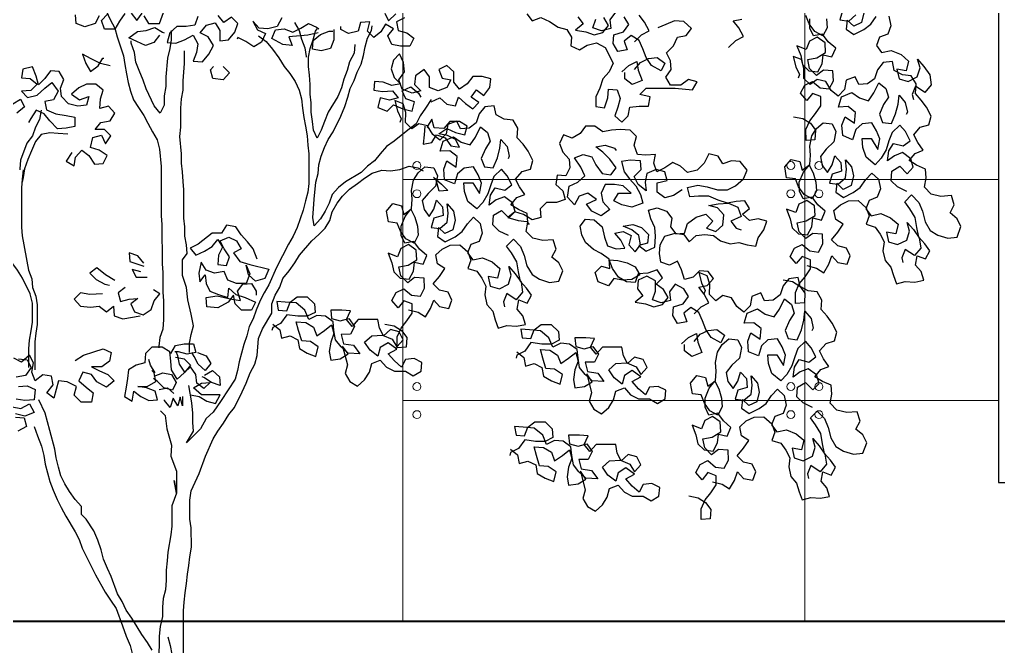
# Model space of a CAD drawing. Header units: millimetres. Extents: x 1564 to 2013, y 216 to 285.
# Drawn here: x 1652.324 to 1657.255, y 225.025 to 228.181 of the extents above; entities that cross this region are included whole.
import ezdxf

# ---------------------------------------------------------------- set-up
doc = ezdxf.new("R2010")
doc.units = ezdxf.units.MM
doc.header["$LTSCALE"] = 10
doc.layers.get('0').update_dxf_attribs({"color": 90})
for name, color, linetype, lineweight in [('CINZA', 252, 'Continuous', 13), ('pn 02', 16, 'Continuous', 20), ('PN 06', 1, 'Continuous', 40), ('PN-03', 180, 'Continuous', 30)]:
    doc.layers.add(name, color=color, linetype=linetype, lineweight=lineweight)
doc.layers.add('ÁRVORE PRESERVADA', color=252, linetype='Continuous')

# ---------------------------------------------------------------- blocks, each defined once
blk = doc.blocks.new('A$C338F7350')
for points in [[(8.1504, 9.1511), (8.1948, 9.1956), (8.2442, 9.2204), (8.2145, 9.2747), (8.1799, 9.3192)], [(8.7441, 9.1162), (8.7886, 9.1607), (8.838, 9.1855), (8.8083, 9.2398), (8.7736, 9.2843), (8.828, 9.2942)], [(8.1505, 8.9781), (8.19, 9.0226), (8.2394, 9.0474), (8.2938, 9.0524), (8.3432, 9.0178), (8.3186, 8.9684), (8.2592, 9.0029), (8.2246, 9.0523), (8.2048, 9.1067), (8.18, 9.161), (8.1305, 9.1906), (8.0861, 9.156), (8.1059, 9.1016), (8.0466, 9.0917), (8.0169, 9.1411), (8.0218, 9.1955), (8.0811, 9.2153), (8.1157, 9.2598), (8.086, 9.3092)], [(8.0316, 9.3388), (7.997, 9.2893), (8.002, 9.235), (7.9427, 9.2201), (7.8883, 9.2398), (7.908, 9.2942)], [(7.7943, 9.3089), (7.829, 9.2645), (7.7796, 9.2249), (7.8439, 9.2151), (7.8982, 9.1953), (7.9526, 9.2102), (7.9872, 9.2547), (7.9575, 9.3041)], [(4.9821, 9.3311), (5.0167, 9.2866), (5.0513, 9.3311)], [(5.0612, 9.3163), (5.0909, 9.2669), (5.1601, 9.267), (5.1847, 9.3362)], [(5.4022, 9.3117), (5.3825, 9.2573), (5.3281, 9.2474), (5.2688, 9.2473), (5.2244, 9.2077), (5.2096, 9.1484), (5.264, 9.1435), (5.3183, 9.1633), (5.3726, 9.193), (5.4024, 9.1387), (5.3925, 9.0843), (5.3728, 9.0299), (5.4321, 9.025), (5.4716, 9.0745), (5.5012, 9.1289), (5.4666, 9.1832), (5.4171, 9.2079), (5.4566, 9.2574), (5.511, 9.2722), (5.5407, 9.2228), (5.5407, 9.1586), (5.5951, 9.1636), (5.6346, 9.213), (5.6543, 9.2674), (5.6147, 9.3069), (5.5653, 9.2723), (5.5307, 9.3167)], [(5.931, 9.3023), (5.9014, 9.2479), (5.8421, 9.233), (5.7878, 9.2379), (5.7482, 9.2823), (5.7779, 9.228), (5.8273, 9.2033), (5.8027, 9.1489), (5.7533, 9.1192), (5.7038, 9.1538), (5.6544, 9.1785), (5.6494, 9.1686)], [(4.9425, 9.331), (4.908, 9.2816), (4.8784, 9.2321), (4.8141, 9.2321), (4.7943, 9.2864), (4.8338, 9.326)], [(4.7794, 9.3161), (4.7548, 9.2666), (4.6905, 9.2468), (4.6362, 9.2665), (4.6312, 9.3209)], [(9.1534, 8.6805), (9.2119, 8.6697), (9.2586, 8.6401), (9.2909, 8.5961), (9.2868, 8.5359), (9.2318, 8.5316), (9.2307, 8.6002), (9.2552, 8.6554), (9.2915, 8.7004), (9.3253, 8.7496), (9.3251, 8.8073), (9.2725, 8.8275), (9.2362, 8.7825), (9.1971, 8.8281), (9.224, 8.8791), (9.2731, 8.9029), (9.3207, 8.8624), (9.3767, 8.8557), (9.4037, 8.9067), (9.401, 8.9685), (9.3408, 8.9726), (9.2968, 8.9403), (9.2534, 8.9834), (9.2423, 9.0402), (9.299, 9.0513), (9.354, 9.0845), (9.3513, 9.1464), (9.3021, 9.1802), (9.253, 9.1563), (9.2328, 9.1037), (9.1734, 9.1256), (9.1981, 9.0655), (9.2093, 9.0087), (9.2501, 8.9698), (9.306, 8.9632), (9.333, 9.0141), (9.3397, 9.0701), (9.3939, 9.0567), (9.4184, 9.1118), (9.3708, 9.1524), (9.3359, 9.2006), (9.2791, 9.1894), (9.2553, 9.2385), (9.2551, 9.2962)], [(9.3594, 9.2956), (9.3638, 9.2405), (9.3368, 9.1896), (9.2859, 9.2166), (9.251, 9.2648), (9.2313, 9.3165)], [(9.4618, 9.3459), (9.4442, 9.2891), (9.5001, 9.2824), (9.5458, 9.3215)], [(9.5958, 9.3344), (9.5807, 9.2733), (9.5316, 9.2495), (9.4908, 9.2883), (9.4842, 9.2324), (9.5334, 9.1986), (9.5952, 9.2301), (9.6392, 9.2625), (9.673, 9.3117)], [(9.7526, 9.3136), (9.7664, 9.2526), (9.7462, 9.2), (9.6945, 9.1804), (9.6743, 9.1278), (9.7066, 9.0838), (9.7676, 9.0975), (9.8296, 9.0714), (9.8772, 9.0308), (9.8621, 8.9698), (9.8035, 8.9806), (9.8173, 8.9196), (9.8741, 8.902), (9.9317, 8.931), (9.9493, 8.9878), (9.9339, 9.042), (9.973, 8.9964), (10.0105, 8.9439), (10.02, 8.8804), (9.9794, 8.8328), (9.9208, 8.8725), (9.9006, 8.8199), (9.9075, 8.7894)], [(6.5785, 9.3325), (6.6032, 9.2831), (6.6477, 9.3277)], [(6.7021, 9.303), (6.6527, 9.2782), (6.6626, 9.2239), (6.717, 9.2091), (6.7615, 9.1745), (6.7368, 9.1251), (6.6775, 9.125), (6.6231, 9.1349), (6.5984, 9.1892), (6.6329, 9.2337), (6.5835, 9.2633), (6.5539, 9.2139), (6.5094, 9.1793), (6.4699, 9.2188), (6.4846, 9.2781), (6.4253, 9.2731), (6.4105, 9.2187), (6.3512, 9.2038), (6.3018, 9.2285), (6.3018, 9.2483)], [(7.4731, 9.3284), (7.5077, 9.284), (7.5621, 9.3038), (7.6164, 9.2791), (7.6708, 9.2446), (7.7252, 9.2298), (7.7549, 9.1804), (7.75, 9.126), (7.8044, 9.1014), (7.8538, 9.1311), (7.9131, 9.1459), (7.9675, 9.1163), (8.017, 9.0175), (7.9924, 8.9631), (7.9529, 8.9186), (7.9332, 8.8593), (7.9085, 8.8049), (7.9085, 8.7456), (7.9629, 8.7358), (7.9826, 8.8), (7.9875, 8.8544), (8.0419, 8.8495), (8.0617, 8.7952), (8.0469, 8.7408), (8.0272, 8.6864), (8.0717, 8.6469), (8.1112, 8.6865), (8.1211, 8.7408), (8.1804, 8.7458), (8.2397, 8.7459), (8.2495, 8.8052), (8.1853, 8.82), (8.2248, 8.8596), (8.4076, 8.8597), (8.5164, 8.8499), (8.546, 8.8994), (8.4916, 8.9142), (8.4422, 8.8795), (8.378, 8.8795), (8.3483, 8.9289), (8.3828, 8.9783), (8.3778, 9.0327), (8.3531, 9.0821), (8.3975, 9.1266), (8.4222, 9.181), (8.4765, 9.1909), (8.5111, 9.2355), (8.4616, 9.2799), (8.4023, 9.2848), (8.348, 9.26), (8.2985, 9.2402)], [(4.8239, 9.3458), (4.8487, 9.2914), (4.8784, 9.2371), (4.8932, 9.1827), (4.9329, 9.0641), (4.9428, 9.0098), (4.9528, 8.9505), (4.9627, 8.8961), (4.9776, 8.8418), (4.9974, 8.7874), (5.0271, 8.738), (5.0617, 8.6886), (5.0865, 8.6392), (5.1162, 8.5849), (5.1459, 8.5355), (5.1608, 8.4762), (5.1708, 8.3675), (5.171, 8.0561), (5.176, 8.0017), (5.1763, 7.7546), (5.1813, 7.7002), (5.1814, 7.5767), (5.1864, 7.5223), (5.1865, 7.4037), (5.1816, 7.3444), (5.1619, 7.29), (5.157, 7.2356), (5.157, 7.2257)], [(6.1585, 9.2086), (6.0942, 9.1937), (5.9756, 9.1837), (5.9955, 9.1294), (5.9361, 9.1342), (5.8669, 9.1737), (5.8916, 9.2281), (5.9459, 9.2331), (6.0003, 9.2134), (6.0497, 9.2381), (6.0991, 9.2678), (6.1486, 9.2432), (6.1634, 9.2333)], [(6.0102, 9.2727), (6.0399, 9.2233), (6.0547, 9.1689), (6.0746, 9.1146), (6.0845, 9.0602), (6.0845, 9.0553)], [(6.8706, 8.7891), (6.836, 8.7347), (6.8015, 8.6853), (6.7768, 8.6358), (6.7324, 8.6012), (6.683, 8.5616), (6.6385, 8.527), (6.5891, 8.4923), (6.5496, 8.4478), (6.5151, 8.4033), (6.4706, 8.3687), (6.4311, 8.3291), (6.3323, 8.2697), (6.2879, 8.235), (6.2484, 8.1905), (6.2287, 8.1361), (6.204, 8.0867), (6.1744, 8.0372), (6.1349, 7.9927), (6.125, 8.0471), (6.1298, 8.1014), (6.1347, 8.1608), (6.1445, 8.2695), (6.1593, 8.3239), (6.1642, 8.3783), (6.179, 8.4326), (6.1987, 8.487), (6.2234, 8.5365), (6.253, 8.5859), (6.3023, 8.6848), (6.327, 8.7441), (6.3467, 8.8035), (6.3614, 8.8579), (6.3861, 8.9073), (6.4058, 8.9617), (6.4305, 9.0111), (6.4453, 9.0655), (6.4551, 9.1199), (6.4699, 9.1743), (6.4946, 9.2237), (6.4995, 9.2534)], [(5.1601, 9.1928), (5.1256, 9.1483), (5.0712, 9.1285), (5.0168, 9.1532), (4.9674, 9.1778), (5.0217, 9.2174), (5.0761, 9.2224), (5.1304, 9.2422), (5.1799, 9.2126), (5.1898, 9.2077)], [(5.2342, 9.2226), (5.2343, 9.1633), (5.2245, 9.1089), (5.2097, 9.0496), (5.1999, 8.9309), (5.2, 8.8716), (5.1901, 8.8123), (5.1902, 8.753), (5.1655, 8.7035), (5.1259, 8.748), (5.0764, 8.8567), (5.0566, 8.911), (5.0318, 8.9703), (5.012, 9.0247), (5.0021, 9.084), (4.9822, 9.1433), (4.9822, 9.1581)], [(5.7829, 9.1885), (5.8323, 9.1539), (5.8719, 9.1045), (5.9115, 9.0502), (5.9462, 8.9959), (5.9808, 8.9514), (6.0154, 8.902), (6.0402, 8.8477), (6.0551, 8.7933), (6.0601, 8.734), (6.07, 8.6747), (6.0799, 8.6204), (6.0899, 8.5611), (6.0949, 8.5018), (6.0999, 8.4474), (6.1, 8.2596), (6.0952, 8.2052), (6.0804, 8.1508), (6.0656, 8.0915), (6.0262, 7.9827), (6.0015, 7.9283), (5.9719, 7.8789), (5.8979, 7.7305), (5.8486, 7.6218), (5.819, 7.5723), (5.7943, 7.5229), (5.7696, 7.4635), (5.7499, 7.4092), (5.7252, 7.3597), (5.7105, 7.3004), (5.6907, 7.246), (5.6612, 7.1372), (5.6514, 7.0829), (5.6366, 7.0285), (5.5477, 6.895), (5.5477, 6.895), (5.4984, 6.8208), (5.4539, 6.7812), (5.4194, 6.7169), (5.3305, 6.6279), (5.3749, 6.702), (5.3699, 6.7564), (5.3699, 6.8157), (5.3649, 6.88), (5.345, 6.9887)], [(6.3908, 9.1347), (6.386, 9.0803), (6.3564, 9.0259), (6.3416, 8.9715), (6.3219, 8.9171), (6.3071, 8.8627), (6.2824, 8.8084), (6.2232, 8.7095), (6.1985, 8.6501), (6.1788, 8.5957), (6.1541, 8.5463), (6.1294, 8.5957), (6.1244, 8.6501), (6.1145, 8.7094), (6.1144, 8.7687), (6.1094, 8.823), (6.1094, 8.8823), (6.1044, 8.9416), (6.0994, 8.996), (6.0993, 9.0553), (6.1092, 9.1097), (6.1289, 9.1641), (6.1436, 9.2185), (6.1535, 9.2333)], [(6.2573, 9.2284), (6.2574, 9.1642), (6.2377, 9.1098), (6.1784, 9.0949), (6.124, 9.1048), (6.1289, 9.1591), (6.1733, 9.1987), (6.2277, 9.2185), (6.2524, 9.2186)], [(4.8489, 8.9998), (4.7896, 9.0146), (4.7303, 9.0442), (4.6759, 9.0738), (4.6957, 9.0145), (4.7254, 8.9651), (4.7748, 8.9997), (4.8044, 9.0492), (4.8093, 9.0492)], [(5.3498, 7.1963), (5.3497, 7.2556), (5.3595, 7.3099), (5.3743, 7.3643), (5.3594, 7.4385), (5.3396, 7.5274), (5.3296, 7.6065), (5.3048, 7.6806), (5.3047, 7.7794), (5.3344, 7.819), (5.3294, 7.8734), (5.3194, 7.9277), (5.3194, 7.987), (5.3144, 8.0414), (5.3142, 8.2193), (5.3092, 8.2737), (5.3042, 8.333), (5.2992, 8.3873), (5.2992, 8.4467), (5.2892, 8.5554), (5.2941, 8.6147), (5.294, 8.7333), (5.2989, 8.7926), (5.3087, 8.847), (5.3087, 8.9063), (5.3184, 9.0151), (5.3184, 9.0941)], [(6.8706, 8.7743), (6.9249, 8.7991), (6.9695, 8.7596), (7.0238, 8.7497), (7.0436, 8.8041), (7.0881, 8.7646), (7.1326, 8.7301), (7.1721, 8.7696), (7.1226, 8.8042), (7.1572, 8.8487), (7.2017, 8.8141), (7.2412, 8.8636), (7.2461, 8.918), (7.1917, 8.9328), (7.1324, 8.9327), (7.0978, 8.8882), (7.0485, 8.8535), (7.0138, 8.898), (7.0138, 8.9622), (6.9692, 9.0017), (6.9198, 8.977), (6.9397, 8.9226), (6.994, 8.9128), (6.9694, 8.8634), (6.915, 8.8435), (6.8606, 8.8633), (6.8606, 8.9324), (6.8259, 8.9769), (6.7716, 8.9373), (6.7667, 8.8829), (6.8063, 8.8434), (6.7519, 8.8286), (6.6877, 8.8532), (6.6678, 8.9125), (6.7024, 8.962), (6.6974, 9.0213), (6.6726, 9.0756), (6.6331, 9.036), (6.6183, 8.9817), (6.6382, 8.9273), (6.6777, 8.8878), (6.6234, 8.8779), (6.569, 8.8976), (6.5146, 8.9025), (6.5097, 8.8481), (6.5641, 8.8383), (6.6284, 8.8433), (6.663, 8.7988), (6.6086, 8.7839), (6.5493, 8.7987), (6.5345, 8.7394), (6.5939, 8.7147), (6.6334, 8.7543), (6.6927, 8.7297), (6.752, 8.7149), (6.7668, 8.7742), (6.7124, 8.7939), (6.6877, 8.8433), (6.742, 8.8681), (6.7915, 8.8286), (6.8063, 8.8039)], [(8.0714, 8.9632), (8.1159, 9.0028), (8.1653, 9.0276), (8.1752, 8.9732), (8.2, 8.909), (8.1358, 8.8842), (8.0913, 8.9187), (8.0912, 8.9583)], [(9.2356, 7.7432), (9.2967, 7.7281), (9.3434, 7.6986), (9.3746, 7.7521), (9.3948, 7.8047), (9.4313, 7.7633), (9.4899, 7.7524), (9.5101, 7.805), (9.4862, 7.8541), (9.4319, 7.8675), (9.3911, 7.9064), (9.4317, 7.954), (9.4654, 8.0032), (9.4187, 8.0328), (9.4076, 8.0895), (9.449, 8.1261), (9.4981, 8.15), (9.56, 8.1527), (9.6101, 8.1079), (9.6297, 8.0562), (9.6095, 8.0036), (9.6664, 7.986), (9.6987, 7.942), (9.7226, 7.8929), (9.7159, 7.8369), (9.7297, 7.7759), (9.7662, 7.7345), (9.7816, 7.6803), (9.8013, 7.6286), (9.8555, 7.644), (9.9157, 7.64), (9.9724, 7.6511), (9.957, 7.7053), (9.9205, 7.7468), (9.9313, 7.8053), (9.9839, 7.7851), (10.0109, 7.836), (9.9786, 7.88), (9.942, 7.9214), (9.9283, 7.9824), (9.9188, 8.046), (9.8856, 8.101), (9.8533, 8.145), (9.8964, 8.1883), (9.9423, 8.141), (9.9645, 8.0851), (9.9808, 8.0199), (10.014, 7.9649), (10.0607, 7.9353), (10.1243, 7.916), (10.1836, 7.9229), (10.2072, 7.9891), (10.1833, 8.0382), (10.1383, 8.0745), (10.1653, 8.1255), (10.1473, 8.1839), (10.0812, 8.1787), (10.0201, 8.1937), (9.9768, 8.2369), (9.9876, 8.2954), (9.9833, 8.3505), (9.9281, 8.3749), (9.8814, 8.4044), (9.9177, 8.4495), (9.9694, 8.4691), (9.9345, 8.5173), (9.9106, 8.5664), (9.9512, 8.614), (10.0054, 8.6294), (10.0188, 8.6837), (9.9898, 8.7412), (9.9575, 8.7852), (9.9209, 8.8267), (9.925, 8.8868), (9.8944, 8.9376), (9.8384, 8.9443), (9.7875, 8.9712), (9.7763, 9.028), (9.717, 9.0211), (9.6807, 8.976), (9.663, 8.9192), (9.619, 8.8869), (9.5639, 8.8825), (9.5401, 8.9316), (9.4842, 8.9094), (9.4733, 8.8509), (9.4345, 8.8101), (9.3894, 8.8464), (9.3562, 8.9014), (9.3019, 8.9148), (9.258, 8.8825), (9.2172, 8.9214), (9.2187, 8.9858), (9.2033, 9.04), (9.1507, 9.0602), (9.167, 8.995), (9.1908, 8.9459), (9.1816, 8.923)], [(4.2363, 8.762), (4.2857, 8.7917), (4.3104, 8.7423), (4.261, 8.7027)], [(4.6072, 8.4559), (4.5727, 8.4015), (4.6221, 8.3719), (4.632, 8.4263), (4.6715, 8.4708), (4.716, 8.4362), (4.7506, 8.3819), (4.805, 8.3869), (4.8297, 8.4363), (4.7802, 8.4709), (4.7258, 8.4857), (4.7406, 8.5499), (4.795, 8.5648), (4.8197, 8.5105), (4.8543, 8.5599), (4.8147, 8.5994), (4.7554, 8.5994), (4.7899, 8.6439), (4.8492, 8.6538), (4.8789, 8.7033), (4.8393, 8.7477), (4.7849, 8.7329), (4.7898, 8.7922), (4.8046, 8.8465), (4.7601, 8.886), (4.7008, 8.886), (4.6514, 8.8612), (4.6069, 8.8217), (4.6564, 8.7871), (4.7157, 8.8069), (4.7009, 8.7525), (4.6465, 8.7476), (4.5872, 8.7623), (4.5427, 8.8068), (4.5377, 8.8611), (4.5574, 8.9155), (4.5277, 8.9649), (4.4733, 8.9698), (4.4388, 8.9203), (4.3993, 8.8808), (4.3844, 8.9351), (4.3596, 8.9944), (4.3003, 8.9795), (4.2905, 8.9252), (4.3449, 8.9203), (4.3894, 8.8857), (4.3499, 8.8461), (4.2906, 8.8411), (4.3301, 8.8016), (4.3894, 8.8165), (4.4388, 8.861), (4.4833, 8.8957), (4.5229, 8.8413), (4.4933, 8.787), (4.4389, 8.777), (4.4488, 8.7227), (4.5082, 8.698), (4.5724, 8.6882), (4.6268, 8.6783), (4.6269, 8.619), (4.5725, 8.6091), (4.5181, 8.6041), (4.4687, 8.6535), (4.434, 8.6979), (4.3846, 8.7226), (4.35, 8.6682), (4.3352, 8.6435)], [(5.5606, 8.9955), (5.6002, 8.956), (5.5607, 8.9115), (5.4965, 8.9213), (5.4816, 8.9757), (5.5013, 8.9955)], [(9.8658, 8.2103), (9.8081, 8.2389), (9.7673, 8.2778), (9.7714, 8.338), (9.8222, 8.3687), (9.8681, 8.3213), (9.9069, 8.3621), (9.8915, 8.4163), (9.8397, 8.4543), (9.7881, 8.4347), (9.7441, 8.4024), (9.7524, 8.4651), (9.7819, 8.5118), (9.843, 8.4967), (9.887, 8.529), (9.858, 8.5866), (9.8215, 8.628), (9.7741, 8.5821), (9.7539, 8.5295), (9.7363, 8.4727), (9.7051, 8.4192), (9.6662, 8.3784), (9.6093, 8.4249), (9.5887, 8.4876), (9.5844, 8.5426), (9.642, 8.5428), (9.6829, 8.4751), (9.6954, 8.5404), (9.6758, 8.592), (9.6451, 8.6428), (9.5858, 8.6359), (9.5444, 8.5993), (9.525, 8.5357), (9.4631, 8.5618), (9.4578, 8.6279), (9.478, 8.6805), (9.5366, 8.6408), (9.5424, 8.7078), (9.4974, 8.7441), (9.4355, 8.7414), (9.4548, 8.8051), (9.5192, 8.8324), (9.5684, 8.7986), (9.6252, 8.7809), (9.659, 8.8302), (9.6894, 8.8947), (9.7344, 8.8584), (9.7498, 8.8042), (9.7202, 8.7575), (9.6941, 8.6955), (9.7138, 8.6439), (9.7697, 8.6372), (9.7958, 8.6992), (9.8109, 8.7602), (9.8176, 8.8162), (9.8567, 8.7705), (9.8704, 8.7095), (9.8628, 8.6934)], [(6.7277, 7.465), (6.7887, 7.4499), (6.8354, 7.4204), (6.8666, 7.4738), (6.8868, 7.5265), (6.9234, 7.485), (6.9819, 7.4742), (7.0021, 7.5268), (6.9783, 7.5759), (6.924, 7.5893), (6.8832, 7.6282), (6.9237, 7.6757), (6.9575, 7.725), (6.9108, 7.7545), (6.8996, 7.8113), (6.9411, 7.8479), (6.9902, 7.8717), (7.052, 7.8744), (7.1022, 7.8296), (7.1218, 7.778), (7.1016, 7.7254), (7.1584, 7.7077), (7.1908, 7.6637), (7.2146, 7.6146), (7.208, 7.5587), (7.2217, 7.4977), (7.2583, 7.4563), (7.2737, 7.4021), (7.2933, 7.3504), (7.3475, 7.3658), (7.4077, 7.3617), (7.4645, 7.3729), (7.4491, 7.4271), (7.4125, 7.4685), (7.4234, 7.5271), (7.476, 7.5069), (7.503, 7.5578), (7.4707, 7.6018), (7.4341, 7.6432), (7.4204, 7.7042), (7.4109, 7.7677), (7.3777, 7.8228), (7.3453, 7.8667), (7.3885, 7.9101), (7.4344, 7.8627), (7.4565, 7.8069), (7.4728, 7.7416), (7.506, 7.6866), (7.5527, 7.6571), (7.6164, 7.6378), (7.6757, 7.6447), (7.6992, 7.7109), (7.6754, 7.76), (7.6303, 7.7963), (7.6573, 7.8472), (7.6394, 7.9057), (7.5733, 7.9004), (7.5122, 7.9155), (7.4688, 7.9586), (7.4797, 8.0171), (7.4753, 8.0722), (7.4202, 8.0967), (7.3735, 8.1262), (7.4098, 8.1712), (7.4614, 8.1909), (7.4266, 8.2391), (7.4027, 8.2882), (7.4433, 8.3357), (7.4975, 8.3511), (7.5109, 8.4054), (7.4819, 8.463), (7.4496, 8.507), (7.413, 8.5484), (7.4171, 8.6086), (7.3864, 8.6594), (7.3305, 8.666), (7.2795, 8.693), (7.2684, 8.7498), (7.2091, 8.7428), (7.1727, 8.6978), (7.1551, 8.641), (7.1111, 8.6086), (7.056, 8.6042), (7.0321, 8.6533), (6.9763, 8.6312), (6.9654, 8.5726), (6.9265, 8.5319), (6.8815, 8.5682), (6.8483, 8.6232), (6.794, 8.6366), (6.75, 8.6043), (6.7092, 8.6432), (6.7107, 8.7076), (6.6953, 8.7618), (6.6427, 8.782), (6.659, 8.7168), (6.6829, 8.6677), (6.6736, 8.6448)], [(4.4142, 8.7226), (4.4044, 8.6633), (4.3797, 8.6139), (4.36, 8.5595), (4.3255, 8.515), (4.286, 8.4062), (4.2811, 8.3518), (4.2811, 8.3469)], [(6.8312, 8.621), (6.8263, 8.5667), (6.8214, 8.5074), (6.8758, 8.5173), (6.9054, 8.5667), (6.9598, 8.547), (6.9944, 8.4976), (7.0488, 8.4878), (7.024, 8.5372), (6.9746, 8.5619), (6.9202, 8.5717), (6.9696, 8.6063), (7.024, 8.5817), (7.0833, 8.5669), (7.0981, 8.6213), (7.0486, 8.6509), (6.9893, 8.6508), (6.9498, 8.6063), (6.8905, 8.6112), (6.8756, 8.6656), (6.846, 8.6161), (6.8559, 8.6062)], [(9.0875, 7.6538), (9.146, 7.643), (9.1927, 7.6134), (9.225, 7.5694), (9.221, 7.5092), (9.1659, 7.5049), (9.1648, 7.5735), (9.1893, 7.6287), (9.2256, 7.6737), (9.2594, 7.723), (9.2592, 7.7806), (9.2066, 7.8008), (9.1703, 7.7558), (9.1312, 7.8014), (9.1582, 7.8524), (9.2073, 7.8762), (9.2548, 7.8357), (9.3108, 7.829), (9.3378, 7.88), (9.3351, 7.9418), (9.2749, 7.9459), (9.2309, 7.9136), (9.1876, 7.9567), (9.1764, 8.0135), (9.2331, 8.0246), (9.2881, 8.0578), (9.2854, 8.1197), (9.2362, 8.1535), (9.1871, 8.1296), (9.1669, 8.077), (9.1075, 8.0989), (9.1322, 8.0388), (9.1434, 7.982), (9.1842, 7.9431), (9.2402, 7.9365), (9.2671, 7.9874), (9.2738, 8.0434), (9.3281, 8.03), (9.3525, 8.0851), (9.3049, 8.1257), (9.27, 8.1739), (9.2133, 8.1628), (9.1894, 8.2118), (9.1893, 8.2695), (9.2154, 8.3314), (9.2517, 8.3765), (9.2756, 8.3274), (9.2935, 8.2689), (9.2979, 8.2138), (9.2709, 8.1629), (9.22, 8.1899), (9.1851, 8.2381), (9.1655, 8.2898), (9.1095, 8.2964), (9.0975, 8.3642), (9.138, 8.4118), (9.1923, 8.3983), (9.2077, 8.3441), (9.2559, 8.379), (9.26, 8.4392), (9.2556, 8.4943), (9.2681, 8.5596), (9.2977, 8.6063), (9.3391, 8.6428), (9.3951, 8.6362), (9.419, 8.5871), (9.4064, 8.5218), (9.3591, 8.4759), (9.3227, 8.4309), (9.3339, 8.3741), (9.3662, 8.3301), (9.3958, 8.3768), (9.4134, 8.4337), (9.45, 8.3922), (9.4544, 8.3372), (9.3959, 8.3192), (9.3783, 8.2624), (9.4343, 8.2557), (9.4799, 8.2949), (9.4865, 8.3508), (9.4796, 8.4101), (9.5187, 8.3645), (9.5299, 8.3077), (9.5148, 8.2466), (9.4657, 8.2228), (9.4249, 8.2616), (9.4183, 8.2057), (9.4675, 8.1719), (9.5293, 8.2034), (9.5733, 8.2358), (9.6071, 8.285), (9.646, 8.3258), (9.6868, 8.2869), (9.7005, 8.2259), (9.6803, 8.1733), (9.6286, 8.1537), (9.6084, 8.1011), (9.6408, 8.0571), (9.7018, 8.0708), (9.7637, 8.0447), (9.8113, 8.0042), (9.7962, 7.9431), (9.7377, 7.954), (9.7514, 7.893), (9.8082, 7.8753), (9.8658, 7.9043), (9.8834, 7.9611), (9.868, 8.0153), (9.9072, 7.9697), (9.9446, 7.9172), (9.9541, 7.8537), (9.9135, 7.8061), (9.8549, 7.8458), (9.8347, 7.7932), (9.8416, 7.7627)], [(4.5824, 8.5696), (4.5231, 8.5745), (4.4687, 8.5793), (4.4144, 8.5694), (4.3798, 8.5249), (4.3552, 8.4656), (4.3305, 8.4112), (4.3108, 8.3518), (4.301, 8.2975), (4.296, 8.2678)], [(7.3579, 7.932), (7.3002, 7.9607), (7.2594, 7.9996), (7.2634, 8.0598), (7.3142, 8.0904), (7.3601, 8.0431), (7.399, 8.0839), (7.3836, 8.1381), (7.3318, 8.1761), (7.2801, 8.1565), (7.2362, 8.1241), (7.2445, 8.1869), (7.274, 8.2336), (7.3351, 8.2185), (7.3791, 8.2508), (7.3501, 8.3084), (7.3135, 8.3498), (7.2662, 8.3039), (7.246, 8.2513), (7.2283, 8.1945), (7.1971, 8.141), (7.1582, 8.1002), (7.1013, 8.1467), (7.0808, 8.2093), (7.0764, 8.2644), (7.1341, 8.2646), (7.1749, 8.1969), (7.1875, 8.2622), (7.1678, 8.3138), (7.1372, 8.3646), (7.0779, 8.3576), (7.0364, 8.3211), (7.0171, 8.2575), (6.9552, 8.2836), (6.9499, 8.3497), (6.9701, 8.4023), (7.0287, 8.3626), (7.0344, 8.4296), (6.9894, 8.4659), (6.9276, 8.4632), (6.9469, 8.5268), (7.0112, 8.5541), (7.0605, 8.5203), (7.1173, 8.5027), (7.1511, 8.552), (7.1814, 8.6165), (7.2264, 8.5801), (7.2419, 8.5259), (7.2123, 8.4792), (7.1862, 8.4173), (7.2058, 8.3656), (7.2618, 8.359), (7.2879, 8.4209), (7.303, 8.482), (7.3096, 8.538), (7.3487, 8.4923), (7.3625, 8.4313), (7.3549, 8.4152)], [(8.5261, 7.4393), (8.5705, 7.4839), (8.6199, 7.5086), (8.5902, 7.563), (8.5556, 7.6074), (8.61, 7.6173), (8.6495, 7.6619), (8.6148, 7.7063), (8.5605, 7.7112), (8.5209, 7.6716), (8.4666, 7.6567), (8.4468, 7.716), (8.422, 7.7704), (8.3726, 7.7456), (8.3182, 7.7653), (8.3083, 7.8197), (8.3132, 7.8741), (8.3428, 7.9285), (8.407, 7.9483), (8.4614, 7.9385), (8.496, 7.894), (8.5405, 7.9336), (8.5948, 7.9386), (8.6492, 7.9337), (8.6937, 7.8991), (8.7531, 7.8794), (8.8074, 7.8894), (8.8618, 7.8746), (8.9162, 7.8647), (8.9309, 7.9191), (8.9655, 7.9686), (8.9852, 8.023), (8.9308, 8.0377), (8.8765, 8.0278), (8.832, 8.0673), (8.8764, 8.1019), (8.8467, 8.1513), (8.7924, 8.1464), (8.738, 8.1364), (8.6787, 8.1561), (8.6193, 8.1808), (8.5551, 8.1807), (8.5007, 8.1757), (8.4858, 8.235), (8.5501, 8.2499), (8.6094, 8.2401), (8.6737, 8.2204), (8.7379, 8.2204), (8.7873, 8.2452), (8.8367, 8.2897), (8.8614, 8.3441), (8.8168, 8.3984), (8.7625, 8.4033), (8.7081, 8.3835), (8.6784, 8.4329), (8.6191, 8.4477), (8.5895, 8.3883), (8.545, 8.3438), (8.4858, 8.3289), (8.4412, 8.3684), (8.3918, 8.3931), (8.3424, 8.3585), (8.293, 8.3337), (8.2732, 8.3881), (8.283, 8.4424), (8.2237, 8.4374), (8.1693, 8.4423), (8.1495, 8.5016), (8.1643, 8.556), (8.1247, 8.5955), (8.0605, 8.6004), (8.0061, 8.5954), (7.9517, 8.5855), (7.9023, 8.62), (7.843, 8.62), (7.8084, 8.5754), (7.759, 8.5457), (7.7046, 8.5655), (7.68, 8.5111), (7.6998, 8.4567), (7.7394, 8.4123), (7.7444, 8.3579), (7.7197, 8.3085), (7.6653, 8.3134), (7.6555, 8.254), (7.7, 8.2145), (7.7149, 8.1602), (7.6605, 8.1404), (7.5963, 8.1403), (7.5568, 8.1007), (7.5618, 8.0464), (7.5074, 8.0315), (7.453, 8.066), (7.3986, 8.0808), (7.3542, 8.0462), (7.4185, 8.0265), (7.4728, 8.0216), (7.4877, 8.0018)], [(4.3366, 7.1014), (4.3365, 7.22), (4.3414, 7.2744), (4.3513, 7.3337), (4.3611, 7.3881), (4.361, 7.5067), (4.3461, 7.566), (4.2966, 7.6648), (4.2669, 7.7142), (4.2125, 7.7883), (4.2223, 7.8328), (4.1975, 7.8872), (4.1728, 7.9366), (4.1381, 7.9859), (4.1084, 8.0353), (4.0837, 8.0946), (4.0688, 8.149), (4.044, 8.2083), (4.0193, 8.2577), (3.9846, 8.312), (3.95, 8.3614), (3.9252, 8.4108), (3.9005, 8.4651)], [(8.4513, 8.2202), (8.3969, 8.1855), (8.3426, 8.1707), (8.2931, 8.2052), (8.2931, 8.2645), (8.3573, 8.2794), (8.3424, 8.3338), (8.288, 8.3485), (8.2287, 8.3238), (8.2189, 8.2694), (8.2239, 8.215), (8.1744, 8.2545), (8.1497, 8.3039), (8.1941, 8.3484), (8.1891, 8.4028), (8.1249, 8.4077), (8.0705, 8.3978), (8.0854, 8.3335), (8.12, 8.2891), (8.1596, 8.2446), (8.1893, 8.1903), (8.2042, 8.1359), (8.135, 8.1112), (8.0708, 8.1259), (8.0213, 8.1506), (8.0509, 8.2), (8.13, 8.2001), (8.0805, 8.2445), (8.0262, 8.2544), (7.9669, 8.2543), (7.9422, 8.1999), (7.9521, 8.1456), (7.9967, 8.0962), (7.9423, 8.0566), (7.883, 8.0862), (7.8484, 8.1307), (7.9126, 8.1604), (7.8582, 8.1999), (7.8038, 8.18), (7.7742, 8.1256), (7.7297, 8.175), (7.7395, 8.2442), (7.7939, 8.269), (7.8383, 8.3086), (7.8135, 8.3629), (7.774, 8.4222), (7.8283, 8.442), (7.8827, 8.4272), (7.9074, 8.3778), (7.947, 8.3235), (8.0014, 8.3137), (8.036, 8.3582), (7.9964, 8.4125), (7.9518, 8.457), (7.9073, 8.4915), (7.9666, 8.5015), (8.026, 8.4817), (8.0359, 8.4669)], [(4.3009, 8.3469), (4.296, 8.2876), (4.2911, 8.2332), (4.2914, 7.9861), (4.2963, 7.9317), (4.3361, 7.7143), (4.3559, 7.6599), (4.3609, 7.6056), (4.3807, 7.5512), (4.3907, 7.4969), (4.3908, 7.3733), (4.3809, 7.3189), (4.376, 7.2646), (4.3762, 7.0866)], [(5.312, 5.2044), (5.3117, 5.5702), (5.3166, 5.6245), (5.3215, 5.6838), (5.3313, 5.7432), (5.3362, 5.8025), (5.346, 5.8569), (5.3509, 5.9112), (5.3608, 5.9705), (5.3607, 6.0941), (5.3507, 6.1485), (5.3506, 6.2671), (5.3604, 6.3264), (5.4098, 6.4352), (5.4492, 6.5439), (5.4985, 6.6527), (5.5281, 6.7022), (5.5627, 6.7516), (5.5972, 6.806), (5.6318, 6.8505), (5.6811, 6.9494), (5.7058, 7.0038), (5.7305, 7.0681), (5.7601, 7.1225), (5.7748, 7.1769), (5.7846, 7.2856), (5.8093, 7.345), (5.8685, 7.4439), (5.8684, 7.5032), (5.8882, 7.5576), (5.9178, 7.607), (5.9375, 7.6614), (5.977, 7.7109), (6.0115, 7.7603), (6.0411, 7.8098), (6.1201, 7.8988), (6.1646, 7.9384), (6.2041, 7.978), (6.2337, 8.0274), (6.2485, 8.0818), (6.2781, 8.1362), (6.3126, 8.1807), (6.3571, 8.2252), (6.4065, 8.2599), (6.4509, 8.2945), (6.5003, 8.3242), (6.5596, 8.344), (6.614, 8.3391), (6.6733, 8.3491), (6.7326, 8.3689), (6.787, 8.3591), (6.8216, 8.3393)], [(6.5796, 7.3756), (6.6381, 7.3647), (6.6848, 7.3352), (6.7171, 7.2912), (6.713, 7.231), (6.6579, 7.2266), (6.6569, 7.2953), (6.6813, 7.3504), (6.7177, 7.3955), (6.7514, 7.4447), (6.7513, 7.5024), (6.6987, 7.5226), (6.6624, 7.4775), (6.6232, 7.5232), (6.6502, 7.5741), (6.6993, 7.598), (6.7469, 7.5574), (6.8029, 7.5508), (6.8299, 7.6017), (6.8271, 7.6636), (6.7669, 7.6677), (6.723, 7.6354), (6.6796, 7.6785), (6.6684, 7.7352), (6.7252, 7.7464), (6.7802, 7.7796), (6.7775, 7.8415), (6.7282, 7.8753), (6.6791, 7.8514), (6.6589, 7.7988), (6.5996, 7.8207), (6.6243, 7.7605), (6.6355, 7.7038), (6.6763, 7.6649), (6.7322, 7.6583), (6.7592, 7.7092), (6.7658, 7.7652), (6.8201, 7.7517), (6.8446, 7.8069), (6.797, 7.8475), (6.7621, 7.8957), (6.7053, 7.8845), (6.6815, 7.9336), (6.6813, 7.9913), (6.7074, 8.0532), (6.7438, 8.0982), (6.7676, 8.0491), (6.7856, 7.9907), (6.79, 7.9356), (6.763, 7.8847), (6.712, 7.9117), (6.6772, 7.9599), (6.6575, 8.0115), (6.6016, 8.0182), (6.5895, 8.0859), (6.6301, 8.1335), (6.6844, 8.1201), (6.6998, 8.0659), (6.748, 8.1008), (6.7521, 8.161), (6.7477, 8.2161), (6.7602, 8.2814), (6.7898, 8.3281), (6.8312, 8.3646), (6.8871, 8.358), (6.911, 8.3089), (6.8985, 8.2436), (6.8511, 8.1977), (6.8148, 8.1527), (6.826, 8.0959), (6.8583, 8.0519), (6.8878, 8.0986), (6.9055, 8.1554), (6.9421, 8.114), (6.9464, 8.0589), (6.888, 8.041), (6.8704, 7.9841), (6.9263, 7.9775), (6.972, 8.0166), (6.9786, 8.0726), (6.9717, 8.1319), (7.0108, 8.0862), (7.022, 8.0295), (7.0069, 7.9684), (6.9578, 7.9445), (6.917, 7.9834), (6.9103, 7.9274), (6.9596, 7.8937), (7.0214, 7.9252), (7.0654, 7.9575), (7.0992, 8.0068), (7.138, 8.0476), (7.1788, 8.0087), (7.1926, 7.9477), (7.1723, 7.8951), (7.1207, 7.8755), (7.1005, 7.8229), (7.1328, 7.7789), (7.1938, 7.7926), (7.2558, 7.7665), (7.3033, 7.7259), (7.2882, 7.6649), (7.2297, 7.6757), (7.2435, 7.6147), (7.3003, 7.5971), (7.3579, 7.6261), (7.3755, 7.6829), (7.3601, 7.7371), (7.3992, 7.6914), (7.4367, 7.639), (7.4461, 7.5754), (7.4056, 7.5279), (7.347, 7.5675), (7.3268, 7.5149), (7.3337, 7.4844)], [(6.8859, 8.2998), (6.9353, 8.2554), (6.9749, 8.2159), (6.9205, 8.2109), (6.9007, 8.29)], [(8.5263, 7.2663), (8.5658, 7.3109), (8.6152, 7.3356), (8.6695, 7.3406), (8.719, 7.3061), (8.6943, 7.2566), (8.635, 7.2912), (8.6003, 7.3406), (8.5805, 7.3949), (8.5558, 7.4492), (8.5063, 7.4789), (8.4618, 7.4442), (8.4817, 7.3899), (8.4224, 7.3799), (8.3927, 7.4293), (8.3976, 7.4837), (8.4569, 7.5035), (8.4914, 7.548), (8.4617, 7.5974), (8.4073, 7.627), (8.3728, 7.5776), (8.3778, 7.5232), (8.3185, 7.5083), (8.2641, 7.5281), (8.2838, 7.5824), (8.2837, 7.6467), (8.2293, 7.6763), (8.175, 7.6515), (8.1701, 7.5972), (8.2047, 7.5527), (8.1554, 7.5131), (8.2196, 7.5033), (8.274, 7.4836), (8.3284, 7.4985), (8.3629, 7.543), (8.3332, 7.5924), (8.2887, 7.6269), (8.3282, 7.6665), (8.2936, 7.7159), (8.2343, 7.6961), (8.175, 7.6911), (8.1552, 7.6367), (8.1009, 7.6416), (8.0514, 7.6712), (8.0118, 7.7255), (7.992, 7.7799), (8.0464, 7.775), (8.1057, 7.7602), (8.1551, 7.7355), (8.1848, 7.6861), (8.1355, 7.6564), (8.0761, 7.6514), (8.0218, 7.6613), (7.9872, 7.6168), (7.9229, 7.6414), (7.9031, 7.7007), (7.9426, 7.7403), (7.997, 7.7255), (7.992, 7.7848), (7.9425, 7.8194), (7.8931, 7.844), (7.8436, 7.8885), (7.8189, 7.9379), (7.8089, 7.9922), (7.8435, 8.0367), (7.8979, 8.0319), (7.9473, 7.9874), (7.9622, 7.9232), (7.982, 7.8688), (8.0364, 7.8491), (8.0908, 7.8541), (8.066, 7.9035), (8.0265, 7.948), (8.0808, 7.9579), (8.1303, 7.9332), (8.1155, 7.8739), (8.1551, 7.8294), (8.1896, 7.874), (8.1797, 7.9333), (8.1352, 7.9678), (8.0808, 7.9925), (8.1401, 8.0024), (8.1945, 7.9827), (8.239, 7.9383), (8.2341, 7.8839), (8.1797, 7.869), (8.2243, 7.8345), (8.2786, 7.8592), (8.2835, 7.9284), (8.2785, 7.9828), (8.2537, 8.0371), (8.2388, 8.0915), (8.2932, 8.1064), (8.3525, 8.0866), (8.3872, 8.0422), (8.3773, 7.9878), (8.412, 7.9434), (8.4663, 7.9484), (8.486, 8.0077), (8.5404, 8.0473), (8.5997, 8.0671), (8.6442, 8.0227), (8.6047, 7.9781), (8.664, 7.9584), (8.7085, 7.998), (8.7133, 8.0623), (8.6738, 8.1067), (8.6194, 8.1215), (8.6787, 8.1314), (8.7429, 8.1364), (8.8023, 8.1118), (8.8221, 8.0525), (8.7579, 8.0228), (8.7925, 7.9783), (8.8222, 7.9684)], [(5.7743, 7.7848), (5.7495, 7.849), (5.7149, 7.8935), (5.6753, 7.9379), (5.6406, 7.9873), (5.5813, 7.9972), (5.5517, 7.9477), (5.4924, 7.9476), (5.4035, 7.8784), (5.3541, 7.8536), (5.3887, 7.8092), (5.4431, 7.8339), (5.4925, 7.8636), (5.527, 7.9081), (5.5567, 7.8587), (5.5321, 7.8093), (5.5272, 7.75), (5.5816, 7.7451), (5.6013, 7.7995), (5.5666, 7.8489), (5.5419, 7.8983), (5.5962, 7.923), (5.6457, 7.8984), (5.6754, 7.849), (5.626, 7.8242), (5.6656, 7.7699), (5.7298, 7.7502), (5.8485, 7.7206), (5.8238, 7.6613), (5.7645, 7.6464), (5.72, 7.6859), (5.7051, 7.7452), (5.7299, 7.6909), (5.7052, 7.6315), (5.6459, 7.6315), (5.5915, 7.6512), (5.5668, 7.7055), (5.5075, 7.6956), (5.4531, 7.7153), (5.4234, 7.7647), (5.4086, 7.6955), (5.4136, 7.6411), (5.4482, 7.6857), (5.4532, 7.6313), (5.4779, 7.5819), (5.5323, 7.5622), (5.5916, 7.5425), (5.5965, 7.6018), (5.641, 7.5623), (5.7004, 7.5426), (5.7646, 7.513), (5.74, 7.4635), (5.6757, 7.4635), (5.6361, 7.503), (5.6262, 7.5573), (5.5917, 7.5128), (5.5274, 7.4781), (5.4582, 7.483), (5.4532, 7.5423), (5.5224, 7.5523), (5.6163, 7.5326), (5.6707, 7.5228), (5.6509, 7.582), (5.6855, 7.6266), (5.7398, 7.6316), (5.7695, 7.5822), (5.7695, 7.5574)], [(5.0626, 7.7594), (5.023, 7.8039), (4.9686, 7.8236), (4.9736, 7.7692), (5.0626, 7.7397)], [(4.8798, 7.6505), (4.8205, 7.6851), (4.7661, 7.7295), (4.7216, 7.6949), (4.7612, 7.6554), (4.8156, 7.6258), (4.8452, 7.6209)], [(5.0429, 7.7051), (4.9885, 7.7198), (5.0132, 7.6704), (5.0824, 7.6705)], [(8.6418, 6.3831), (8.7029, 6.368), (8.7496, 6.3385), (8.7808, 6.392), (8.801, 6.4446), (8.8376, 6.4031), (8.8961, 6.3923), (8.9163, 6.4449), (8.8924, 6.494), (8.8381, 6.5074), (8.7973, 6.5463), (8.8379, 6.5939), (8.8717, 6.6431), (8.825, 6.6727), (8.8138, 6.7294), (8.8552, 6.766), (8.9043, 6.7898), (8.9662, 6.7925), (9.0163, 6.7478), (9.036, 6.6961), (9.0158, 6.6435), (9.0726, 6.6259), (9.1049, 6.5819), (9.1288, 6.5328), (9.1222, 6.4768), (9.1359, 6.4158), (9.1725, 6.3744), (9.1879, 6.3202), (9.2075, 6.2685), (9.2617, 6.2839), (9.3219, 6.2798), (9.3787, 6.291), (9.3633, 6.3452), (9.3267, 6.3867), (9.3376, 6.4452), (9.3902, 6.425), (9.4171, 6.4759), (9.3848, 6.5199), (9.3483, 6.5613), (9.3345, 6.6223), (9.325, 6.6859), (9.2918, 6.7409), (9.2595, 6.7849), (9.3026, 6.8282), (9.3485, 6.7809), (9.3707, 6.725), (9.387, 6.6598), (9.4202, 6.6048), (9.4669, 6.5752), (9.5305, 6.5559), (9.5898, 6.5628), (9.6134, 6.629), (9.5895, 6.6781), (9.5445, 6.7144), (9.5715, 6.7654), (9.5535, 6.8238), (9.4874, 6.8185), (9.4264, 6.8336), (9.383, 6.8767), (9.3939, 6.9353), (9.3895, 6.9903), (9.3343, 7.0148), (9.2876, 7.0443), (9.324, 7.0893), (9.3756, 7.109), (9.3407, 7.1572), (9.3169, 7.2063), (9.3574, 7.2539), (9.4116, 7.2693), (9.425, 7.3236), (9.3961, 7.3811), (9.3637, 7.4251), (9.3272, 7.4665), (9.3312, 7.5267), (9.3006, 7.5775), (9.2446, 7.5841), (9.1937, 7.6111), (9.1825, 7.6679), (9.1232, 7.6609), (9.0869, 7.6159), (9.0692, 7.5591), (9.0253, 7.5268), (8.9702, 7.5224), (8.9463, 7.5715), (8.8904, 7.5493), (8.8796, 7.4908), (8.8407, 7.45), (8.7957, 7.4863), (8.7625, 7.5413), (8.7082, 7.5547), (8.6642, 7.5224), (8.6234, 7.5613), (8.6249, 7.6257), (8.6095, 7.6799), (8.5569, 7.7001), (8.5732, 7.6349), (8.597, 7.5858), (8.5878, 7.5629)], [(4.9441, 7.6061), (4.8997, 7.5715), (4.9145, 7.5171), (4.9689, 7.532), (5.0232, 7.537), (4.9788, 7.5024), (5.0036, 7.453), (5.0579, 7.4332), (5.1073, 7.4679), (5.1271, 7.5223), (5.1616, 7.5668), (5.122, 7.5915)], [(4.8008, 7.5664), (4.7217, 7.5614), (4.6624, 7.5713), (4.6229, 7.5317), (4.6625, 7.4872), (4.7268, 7.4824), (4.7811, 7.4873), (4.8256, 7.4528), (4.8701, 7.4874), (4.8751, 7.4281), (4.9295, 7.4084), (5.0382, 7.4283)], [(5.8735, 7.3747), (5.918, 7.3401), (5.928, 7.2858), (5.9823, 7.3006), (6.0318, 7.276), (6.0417, 7.2216), (6.0911, 7.192), (6.1455, 7.1723), (6.1603, 7.2316), (6.1108, 7.2662), (6.0565, 7.271), (6.0366, 7.3353), (6.0218, 7.3896), (6.0811, 7.3847), (6.1305, 7.3551), (6.1503, 7.3008), (6.1997, 7.3354), (6.2442, 7.3701), (6.2591, 7.3157), (6.2393, 7.2613), (6.2295, 7.202), (6.2395, 7.1477), (6.2988, 7.1576), (6.3481, 7.1873), (6.3135, 7.2367), (6.3433, 7.1181), (6.3285, 7.0637), (6.3582, 7.0143), (6.4076, 6.9847), (6.4521, 7.0243), (6.4817, 7.0737), (6.4965, 7.1281), (6.5508, 7.1479), (6.5904, 7.1035), (6.6399, 7.0788), (6.709, 7.0789), (6.7585, 7.0493), (6.8079, 7.079), (6.8128, 7.1333), (6.7633, 7.158), (6.709, 7.153), (6.6843, 7.1036), (6.6398, 7.1431), (6.6002, 7.1875), (6.6546, 7.2172), (6.6002, 7.2567), (6.5508, 7.227), (6.536, 7.1726), (6.4865, 7.2121), (6.4519, 7.2615), (6.4963, 7.3011), (6.5655, 7.3061), (6.6248, 7.2815), (6.6545, 7.2321), (6.694, 7.2766), (6.6693, 7.326), (6.6149, 7.3408), (6.5705, 7.3012), (6.5457, 7.3506), (6.5358, 7.4049), (6.4122, 7.4048), (6.3727, 7.3603), (6.3381, 7.4047), (6.3627, 7.4591), (6.3084, 7.464), (6.2392, 7.464), (6.2442, 7.4096), (6.2985, 7.3948), (6.3529, 7.4097), (6.3875, 7.3603), (6.3629, 7.3109), (6.3036, 7.3108), (6.3184, 7.2515), (6.3827, 7.2417), (6.4223, 7.1874), (6.3481, 7.1922), (6.3036, 7.2317), (6.269, 7.2762), (6.259, 7.3355), (6.2541, 7.3898), (6.2046, 7.4244), (6.1502, 7.4293), (6.1008, 7.4045), (6.0761, 7.4638), (6.0217, 7.5083), (5.9525, 7.5131), (5.8981, 7.518), (5.908, 7.4637), (5.9624, 7.4588), (5.9821, 7.5132), (6.0266, 7.5478), (6.0908, 7.5479), (6.1353, 7.5034), (6.1403, 7.4491), (6.0909, 7.4243), (6.0316, 7.4242), (5.9624, 7.4341), (5.9229, 7.3797), (5.8735, 7.3549), (5.8686, 7.3351)], [(9.272, 6.8502), (9.2143, 6.8788), (9.1735, 6.9177), (9.1776, 6.9779), (9.2284, 7.0086), (9.2743, 6.9612), (9.3132, 7.002), (9.2978, 7.0562), (9.246, 7.0942), (9.1943, 7.0746), (9.1503, 7.0422), (9.1586, 7.105), (9.1882, 7.1517), (9.2492, 7.1366), (9.2932, 7.1689), (9.2642, 7.2265), (9.2277, 7.2679), (9.1803, 7.222), (9.1601, 7.1694), (9.1425, 7.1126), (9.1113, 7.0591), (9.0724, 7.0183), (9.0155, 7.0648), (8.995, 7.1274), (8.9906, 7.1825), (9.0482, 7.1827), (9.0891, 7.115), (9.1016, 7.1803), (9.082, 7.2319), (9.0513, 7.2827), (8.992, 7.2758), (8.9506, 7.2392), (8.9313, 7.1756), (8.8693, 7.2017), (8.8641, 7.2678), (8.8843, 7.3204), (8.9429, 7.2807), (8.9486, 7.3477), (8.9036, 7.384), (8.8417, 7.3813), (8.861, 7.4449), (8.9254, 7.4722), (8.9746, 7.4385), (9.0315, 7.4208), (9.0652, 7.4701), (9.0956, 7.5346), (9.1406, 7.4982), (9.156, 7.444), (9.1265, 7.3973), (9.1004, 7.3354), (9.12, 7.2837), (9.176, 7.2771), (9.2021, 7.3391), (9.2172, 7.4001), (9.2238, 7.4561), (9.2629, 7.4104), (9.2766, 7.3494), (9.269, 7.3333)], [(7.4103, 7.2003), (7.4548, 7.1657), (7.4648, 7.1114), (7.5191, 7.1263), (7.5686, 7.1016), (7.5785, 7.0472), (7.628, 7.0176), (7.6824, 6.9979), (7.6971, 7.0572), (7.6477, 7.0918), (7.5933, 7.0967), (7.5735, 7.1609), (7.5586, 7.2153), (7.6179, 7.2104), (7.6674, 7.1808), (7.6872, 7.1264), (7.7366, 7.1611), (7.781, 7.1957), (7.7959, 7.1413), (7.7762, 7.087), (7.7663, 7.0276), (7.7763, 6.9733), (7.8356, 6.9832), (7.885, 7.0129), (7.8503, 7.0623), (7.8801, 6.9437), (7.8653, 6.8893), (7.895, 6.8399), (7.9445, 6.8103), (7.9889, 6.8499), (8.0185, 6.8994), (8.0333, 6.9537), (8.0877, 6.9736), (8.1272, 6.9291), (8.1767, 6.9044), (8.2459, 6.9045), (8.2953, 6.8749), (8.3447, 6.9046), (8.3496, 6.959), (8.3002, 6.9836), (8.2458, 6.9786), (8.2211, 6.9292), (8.1766, 6.9687), (8.137, 7.0131), (8.1914, 7.0429), (8.137, 7.0823), (8.0876, 7.0526), (8.0728, 6.9983), (8.0233, 7.0378), (7.9887, 7.0871), (8.0331, 7.1267), (8.1023, 7.1317), (8.1617, 7.1071), (8.1914, 7.0577), (8.2309, 7.1022), (8.2061, 7.1516), (8.1517, 7.1664), (8.1073, 7.1268), (8.0825, 7.1762), (8.0726, 7.2306), (7.949, 7.2304), (7.9095, 7.1859), (7.8749, 7.2304), (7.8996, 7.2848), (7.8452, 7.2897), (7.776, 7.2896), (7.781, 7.2352), (7.8354, 7.2205), (7.8897, 7.2353), (7.9244, 7.1859), (7.8997, 7.1365), (7.8404, 7.1364), (7.8553, 7.0771), (7.9195, 7.0673), (7.9591, 7.013), (7.885, 7.0179), (7.8405, 7.0574), (7.8058, 7.1018), (7.7959, 7.1611), (7.7909, 7.2155), (7.7414, 7.25), (7.6871, 7.2549), (7.6377, 7.2302), (7.6129, 7.2894), (7.5585, 7.3339), (7.4893, 7.3388), (7.4349, 7.3436), (7.4448, 7.2893), (7.4992, 7.2844), (7.5189, 7.3388), (7.5634, 7.3734), (7.6276, 7.3735), (7.6722, 7.329), (7.6772, 7.2747), (7.6278, 7.2499), (7.5684, 7.2499), (7.4992, 7.2597), (7.4598, 7.2053), (7.4104, 7.1805), (7.4054, 7.1608)], [(4.6282, 7.1462), (4.6825, 7.1808), (4.7468, 7.2007), (4.8061, 7.2205), (4.8555, 7.1958), (4.8457, 7.1414), (4.7963, 7.1068), (4.732, 7.1067), (4.7815, 7.0821), (4.8359, 7.0574), (4.8755, 7.0179), (4.8261, 6.9783), (4.7667, 7.0129), (4.7321, 7.0573), (4.6777, 7.0721), (4.653, 7.0177), (4.6976, 6.9782), (4.7421, 6.9436), (4.7322, 6.8843), (4.668, 6.8843), (4.6235, 6.9287), (4.6382, 6.9831), (4.5789, 7.0127), (4.5245, 7.0176), (4.495, 6.9088), (4.4505, 6.9434), (4.49, 6.9928), (4.48, 7.0472), (4.4257, 7.057), (4.3763, 7.0174), (4.3564, 7.0718), (4.3663, 7.1311), (4.3415, 7.1805), (4.2921, 7.136), (4.2427, 7.1607)], [(4.2723, 7.1557), (4.3267, 7.1508), (4.3515, 7.1014), (4.3169, 7.052), (4.2576, 7.042)], [(4.2725, 6.9827), (4.3269, 6.9877), (4.3763, 6.9631), (4.3714, 6.8988), (4.3121, 6.8938), (4.2577, 6.9037)], [(4.2331, 6.8542), (4.2875, 6.8444), (4.3418, 6.8741), (4.3715, 6.8197), (4.3122, 6.795), (4.2529, 6.8097)], [(4.2529, 6.79), (4.3073, 6.7851), (4.3222, 6.7307), (4.2678, 6.701)], [(8.4472, 7.2514), (8.4916, 7.291), (8.541, 7.3158), (8.551, 7.2614), (8.5758, 7.1972), (8.5115, 7.1724), (8.467, 7.207), (8.467, 7.2465)], [(8.4937, 6.2937), (8.5522, 6.2829), (8.5989, 6.2533), (8.6313, 6.2093), (8.6272, 6.1491), (8.5721, 6.1447), (8.5711, 6.2134), (8.5955, 6.2686), (8.6318, 6.3136), (8.6656, 6.3628), (8.6655, 6.4205), (8.6128, 6.4407), (8.5765, 6.3957), (8.5374, 6.4413), (8.5644, 6.4923), (8.6135, 6.5161), (8.6611, 6.4756), (8.717, 6.4689), (8.744, 6.5199), (8.7413, 6.5817), (8.6811, 6.5858), (8.6371, 6.5535), (8.5938, 6.5966), (8.5826, 6.6534), (8.6394, 6.6645), (8.6944, 6.6977), (8.6917, 6.7596), (8.6424, 6.7934), (8.5933, 6.7695), (8.5731, 6.7169), (8.5137, 6.7388), (8.5385, 6.6787), (8.5496, 6.6219), (8.5904, 6.583), (8.6464, 6.5764), (8.6734, 6.6273), (8.68, 6.6833), (8.7343, 6.6699), (8.7587, 6.725), (8.7111, 6.7656), (8.6763, 6.8138), (8.6195, 6.8026), (8.5956, 6.8517), (8.5955, 6.9094), (8.6216, 6.9713), (8.6579, 7.0163), (8.6818, 6.9672), (8.6997, 6.9088), (8.7041, 6.8537), (8.6771, 6.8028), (8.6262, 6.8298), (8.5913, 6.878), (8.5717, 6.9296), (8.5157, 6.9363), (8.5037, 7.0041), (8.5442, 7.0516), (8.5985, 7.0382), (8.6139, 6.984), (8.6621, 7.0189), (8.6662, 7.0791), (8.6618, 7.1342), (8.6744, 7.1995), (8.7039, 7.2462), (8.7453, 7.2827), (8.8013, 7.2761), (8.8252, 7.227), (8.8126, 7.1617), (8.7653, 7.1158), (8.729, 7.0708), (8.7401, 7.014), (8.7725, 6.97), (8.802, 7.0167), (8.8197, 7.0736), (8.8562, 7.0321), (8.8606, 6.977), (8.8022, 6.9591), (8.7845, 6.9023), (8.8405, 6.8956), (8.8861, 6.9347), (8.8928, 6.9907), (8.8858, 7.05), (8.9249, 7.0043), (8.9361, 6.9476), (8.921, 6.8865), (8.8719, 6.8626), (8.8311, 6.9015), (8.8245, 6.8456), (8.8738, 6.8118), (8.9356, 6.8433), (8.9795, 6.8757), (9.0133, 6.9249), (9.0522, 6.9657), (9.093, 6.9268), (9.1067, 6.8658), (9.0865, 6.8132), (9.0349, 6.7936), (9.0147, 6.741), (9.047, 6.697), (9.108, 6.7107), (9.1699, 6.6846), (9.2175, 6.644), (9.2024, 6.583), (9.1439, 6.5938), (9.1576, 6.5328), (9.2145, 6.5152), (9.272, 6.5442), (9.2897, 6.601), (9.2743, 6.6552), (9.3134, 6.6095), (9.3508, 6.5571), (9.3603, 6.4935), (9.3198, 6.446), (9.2612, 6.4857), (9.241, 6.433), (9.2478, 6.4026)], [(5.355, 6.9294), (5.4093, 6.9195), (5.4588, 6.8899), (5.5132, 6.8752), (5.5428, 6.9295), (5.4241, 6.9294), (5.3747, 6.9739), (5.4241, 7.0036), (5.4784, 7.0086), (5.4389, 6.969), (5.3944, 7.0035), (5.3894, 7.0579), (5.3548, 7.1073), (5.3153, 7.0677), (5.2708, 7.0281), (5.2362, 7.0874), (5.2312, 7.1418), (5.2262, 7.2011), (5.1767, 7.2307), (5.1125, 7.2306), (5.073, 7.1911), (5.0681, 7.1318), (5.0137, 7.1169), (4.9644, 7.0872), (4.9595, 7.0328), (4.9496, 6.9784), (4.9398, 6.9191), (4.9892, 6.8895), (4.9991, 6.9538), (5.0436, 6.9192), (5.093, 6.8945), (5.1474, 6.8995), (5.1325, 6.9539), (5.0781, 6.9736), (5.0238, 6.9834), (5.0831, 6.9835), (5.1374, 7.0132), (5.1275, 7.0676), (5.1126, 7.0824)], [(5.2311, 7.1912), (5.2608, 7.2407), (5.3151, 7.2506), (5.3744, 7.2507), (5.3893, 7.1963), (5.3349, 7.1864), (5.2806, 7.2011), (5.2559, 7.2011)], [(5.1324, 7.0676), (5.1027, 7.117), (5.0928, 7.1515)], [(5.2608, 7.1665), (5.3152, 7.1567), (5.3548, 7.1172), (5.3202, 7.0727), (5.2856, 7.1221), (5.2756, 7.1764), (5.2657, 7.2011)], [(5.3992, 7.1963), (5.4536, 7.1766), (5.4833, 7.1272), (5.4487, 7.0827), (5.4042, 7.1222), (5.3794, 7.1716), (5.3646, 7.1963)], [(5.1275, 7.0478), (5.1818, 7.0676), (5.2362, 7.0578), (5.2659, 7.0084), (5.2412, 6.9589), (5.1869, 6.9737), (5.1473, 7.0132), (5.1226, 7.033)], [(5.4438, 7.053), (5.4932, 7.0827), (5.5377, 7.0432), (5.5427, 6.9889), (5.4883, 7.0086), (5.4389, 7.0382), (5.429, 7.0431)], [(5.1572, 6.9638), (5.2116, 6.9737), (5.2511, 6.9392)], [(5.3055, 6.9194), (5.3056, 6.8601), (5.2907, 6.9145), (5.2759, 6.8601), (5.2462, 6.9095), (5.2265, 6.8502), (5.1919, 6.8946), (5.1919, 6.8996)], [(5.1142, 5.3229), (5.0845, 5.3722), (5.0499, 5.4216), (5.0202, 5.471), (4.9856, 5.5254), (4.9509, 5.5748), (4.9261, 5.6291), (4.8964, 5.6785), (4.8568, 5.7872), (4.832, 5.8366), (4.8073, 5.8959), (4.7924, 5.9552), (4.7726, 6.0145), (4.7478, 6.0738), (4.6983, 6.1479), (4.6686, 6.1775), (4.6686, 6.2269), (4.629, 6.2714), (4.5944, 6.3208), (4.5647, 6.3702), (4.5399, 6.4196), (4.525, 6.4739), (4.5102, 6.5332), (4.5002, 6.5876), (4.4705, 6.7062), (4.4407, 6.8149), (4.4011, 6.8988)], [(5.1672, 6.8304), (5.1969, 6.8007), (5.2069, 6.7167), (5.2366, 6.6129), (5.2317, 6.5437), (5.2664, 6.4499), (5.2666, 6.3115), (5.2517, 6.3906), (5.2666, 6.3115), (5.237, 6.2324), (5.2371, 6.1039), (5.2322, 6.0495), (5.2125, 5.9407), (5.2076, 5.8864), (5.2027, 5.8271), (5.2028, 5.7628), (5.1979, 5.7035), (5.1831, 5.6491), (5.1782, 5.5947), (5.1783, 5.5354), (5.1635, 5.4712), (5.1586, 5.4119), (5.1587, 5.3476), (5.1538, 5.2833)], [(4.3716, 6.7308), (4.3914, 6.6715), (4.4162, 6.6073), (4.4311, 6.548), (4.441, 6.4936), (4.4707, 6.3849), (4.4906, 6.3305), (4.5153, 6.2713), (4.5401, 6.2219), (4.5698, 6.1675), (4.6292, 6.0687), (4.654, 6.0193), (4.6738, 5.965), (4.7579, 5.797), (4.8174, 5.6883), (4.852, 5.6389), (4.8866, 5.5846), (4.9263, 5.4759), (4.9511, 5.4117), (4.9758, 5.3524), (4.9907, 5.2931)], [(7.3709, 6.5878), (7.4154, 6.5532), (7.4253, 6.4989), (7.4797, 6.5137), (7.5291, 6.4891), (7.539, 6.4347), (7.5885, 6.4051), (7.6429, 6.3854), (7.6577, 6.4447), (7.6082, 6.4793), (7.5538, 6.4842), (7.534, 6.5484), (7.5191, 6.6027), (7.5784, 6.5979), (7.6279, 6.5683), (7.6477, 6.5139), (7.6971, 6.5485), (7.7416, 6.5832), (7.7564, 6.5288), (7.7367, 6.4744), (7.7269, 6.4151), (7.7368, 6.3608), (7.7961, 6.3707), (7.8455, 6.4004), (7.8109, 6.4498), (7.8406, 6.3312), (7.8259, 6.2768), (7.8556, 6.2274), (7.905, 6.1978), (7.9495, 6.2374), (7.9791, 6.2869), (7.9938, 6.3412), (8.0482, 6.3611), (8.0878, 6.3166), (8.1372, 6.2919), (8.2064, 6.292), (8.2559, 6.2624), (8.3053, 6.2921), (8.3102, 6.3465), (8.2607, 6.3711), (8.2063, 6.3661), (8.1817, 6.3167), (8.1372, 6.3562), (8.0976, 6.4006), (8.1519, 6.4303), (8.0975, 6.4698), (8.0481, 6.4401), (8.0333, 6.3858), (7.9839, 6.4252), (7.9492, 6.4746), (7.9937, 6.5142), (8.0629, 6.5192), (8.1222, 6.4946), (8.1519, 6.4452), (8.1914, 6.4897), (8.1666, 6.5391), (8.1123, 6.5539), (8.0678, 6.5143), (8.0431, 6.5637), (8.0331, 6.618), (7.9096, 6.6179), (7.8701, 6.5734), (7.8354, 6.6179), (7.8601, 6.6723), (7.8057, 6.6771), (7.7365, 6.6771), (7.7415, 6.6227), (7.7959, 6.6079), (7.8502, 6.6228), (7.8849, 6.5734), (7.8602, 6.524), (7.8009, 6.5239), (7.8158, 6.4646), (7.8801, 6.4548), (7.9196, 6.4005), (7.8455, 6.4053), (7.801, 6.4448), (7.7663, 6.4893), (7.7564, 6.5486), (7.7514, 6.603), (7.702, 6.6375), (7.6476, 6.6424), (7.5982, 6.6176), (7.5734, 6.6769), (7.519, 6.7214), (7.4498, 6.7262), (7.3954, 6.7311), (7.4054, 6.6768), (7.4597, 6.6719), (7.4795, 6.7263), (7.5239, 6.7609), (7.5882, 6.761), (7.6327, 6.7165), (7.6377, 6.6622), (7.5883, 6.6374), (7.529, 6.6374), (7.4598, 6.6472), (7.4203, 6.5928), (7.3709, 6.568), (7.366, 6.5482)], [(5.213, 5.407), (5.2279, 5.3526), (5.2378, 5.2983), (5.2676, 5.1895), (5.2726, 5.1302), (5.2826, 5.0215), (5.2925, 4.9672), (5.2975, 4.9474)]]:
    blk.add_lwpolyline(points)

msp = doc.modelspace()

# ---------------------------------------------------------------- linework, layer by layer
at = {"layer": 'CINZA'}
for p, q in [((1656.2802, 275.9), (1656.2802, 225.15)), ((1654.2552, 227.375), (1657.2552, 227.375)), ((1654.2552, 226.2625), (1657.2552, 226.2625))]:
    msp.add_line(p, q, dxfattribs=at)
for centre in [(1654.3259, 227.4457), (1656.2095, 227.4457), (1656.3509, 227.4457), (1654.3259, 227.3043), (1656.2095, 227.3043), (1656.3509, 227.3043), (1654.3259, 226.3332), (1656.2095, 226.3332), (1656.3509, 226.3332), (1654.3259, 226.1918), (1656.2095, 226.1918), (1656.3509, 226.1918)]:
    msp.add_circle(centre, 0.02, dxfattribs=at)
at = {"layer": 'pn 02'}
msp.add_line((1654.2552, 230.45), (1654.2552, 225.15), dxfattribs=at)
at = {"layer": 'PN 06'}
msp.add_line((1680.6302, 225.15), (1637.1302, 225.15), dxfattribs=at)
at = {"layer": 'PN-03'}
for p, q in [((1657.2552, 232), (1657.2552, 225.85)), ((1657.2552, 225.85), (1663.2552, 225.85))]:
    msp.add_line(p, q, dxfattribs=at)

# ---------------------------------------------------------------- block references
at = {"layer": 'ÁRVORE PRESERVADA', "xscale": 0.7999999999999545, "yscale": 0.8000000000001819, "zscale": 0.8}
msp.add_blockref('A$C338F7350', (1648.9008, 220.7475), dxfattribs=at)

doc.saveas('drawing.dxf')
